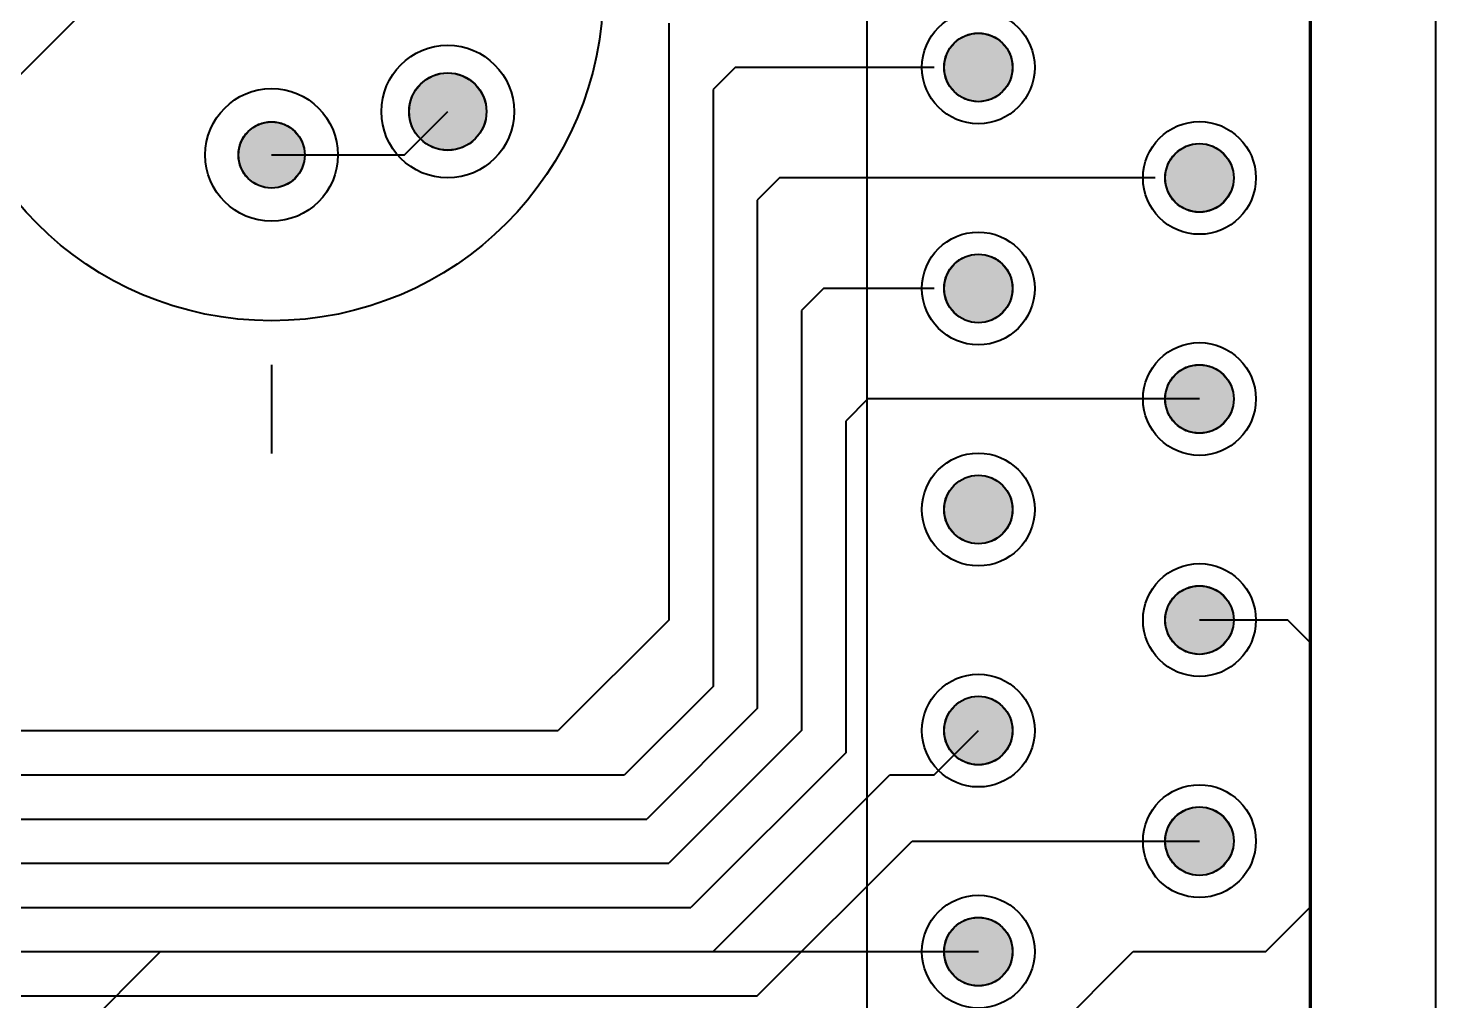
# Model space of a CAD drawing. Header units: millimetres. Extents: x 2.5 to 94, y 2.7 to 61.7.
# Drawn here: x 77.79 to 93.96, y 11.93 to 23.1 of the extents above; entities that cross this region are included whole.
import ezdxf

# ---------------------------------------------------------------- set-up
doc = ezdxf.new("R2010")
doc.units = ezdxf.units.MM
for name, color, linetype in [('bottom_copper', 7, 'Continuous'), ('bottom_silk', 7, 'Continuous'), ('drill_plated', 7, 'Continuous'), ('outline', 7, 'Continuous'), ('top_copper', 7, 'Continuous'), ('top_silk', 7, 'Continuous')]:
    doc.layers.add(name, color=color, linetype=linetype)

msp = doc.modelspace()

# ---------------------------------------------------------------- hatches: boundary and pattern name
at = {"layer": 'bottom_copper', "lineweight": 40}
for points in [[(89.088, 22.575), (89.066, 22.501), (89.029, 22.433), (88.98, 22.374), (88.921, 22.325), (88.853, 22.288), (88.779, 22.266), (88.702, 22.258), (88.625, 22.266), (88.551, 22.288), (88.483, 22.325), (88.424, 22.374), (88.375, 22.433), (88.338, 22.501), (88.316, 22.575), (88.308, 22.652), (88.316, 22.729), (88.338, 22.803), (88.375, 22.871), (88.424, 22.93), (88.483, 22.979), (88.551, 23.016), (88.625, 23.038), (88.702, 23.046), (88.779, 23.038), (88.853, 23.016), (88.921, 22.979), (88.98, 22.93), (89.029, 22.871), (89.066, 22.803), (89.088, 22.729), (89.096, 22.652), (89.088, 22.575)], [(83.042, 22.057), (83.017, 21.974), (82.976, 21.897), (82.92, 21.83), (82.853, 21.774), (82.776, 21.733), (82.693, 21.708), (82.606, 21.7), (82.519, 21.708), (82.436, 21.733), (82.359, 21.774), (82.292, 21.83), (82.236, 21.897), (82.195, 21.974), (82.17, 22.057), (82.161, 22.144), (82.17, 22.231), (82.195, 22.314), (82.236, 22.391), (82.292, 22.458), (82.359, 22.514), (82.436, 22.555), (82.519, 22.58), (82.606, 22.588), (82.693, 22.58), (82.776, 22.555), (82.853, 22.514), (82.92, 22.458), (82.976, 22.391), (83.017, 22.314), (83.042, 22.231), (83.05, 22.144), (83.042, 22.057)], [(80.956, 21.572), (80.934, 21.5), (80.899, 21.434), (80.851, 21.377), (80.794, 21.329), (80.728, 21.294), (80.656, 21.272), (80.582, 21.265), (80.508, 21.272), (80.436, 21.294), (80.37, 21.329), (80.312, 21.377), (80.265, 21.434), (80.23, 21.5), (80.208, 21.572), (80.201, 21.646), (80.208, 21.72), (80.23, 21.792), (80.265, 21.858), (80.312, 21.915), (80.37, 21.963), (80.436, 21.998), (80.508, 22.02), (80.582, 22.027), (80.656, 22.02), (80.728, 21.998), (80.794, 21.963), (80.851, 21.915), (80.899, 21.858), (80.934, 21.792), (80.956, 21.72), (80.963, 21.646), (80.956, 21.572)], [(91.628, 21.305), (91.606, 21.231), (91.569, 21.163), (91.52, 21.104), (91.461, 21.055), (91.393, 21.018), (91.319, 20.996), (91.242, 20.988), (91.165, 20.996), (91.091, 21.018), (91.023, 21.055), (90.964, 21.104), (90.915, 21.163), (90.878, 21.231), (90.856, 21.305), (90.848, 21.382), (90.856, 21.459), (90.878, 21.533), (90.915, 21.601), (90.964, 21.66), (91.023, 21.709), (91.091, 21.746), (91.165, 21.768), (91.242, 21.776), (91.319, 21.768), (91.393, 21.746), (91.461, 21.709), (91.52, 21.66), (91.569, 21.601), (91.606, 21.533), (91.628, 21.459), (91.636, 21.382), (91.628, 21.305)], [(89.088, 20.035), (89.066, 19.961), (89.029, 19.893), (88.98, 19.834), (88.921, 19.785), (88.853, 19.748), (88.779, 19.726), (88.702, 19.718), (88.625, 19.726), (88.551, 19.748), (88.483, 19.785), (88.424, 19.834), (88.375, 19.893), (88.338, 19.961), (88.316, 20.035), (88.308, 20.112), (88.316, 20.189), (88.338, 20.263), (88.375, 20.331), (88.424, 20.39), (88.483, 20.439), (88.551, 20.476), (88.625, 20.498), (88.702, 20.506), (88.779, 20.498), (88.853, 20.476), (88.921, 20.439), (88.98, 20.39), (89.029, 20.331), (89.066, 20.263), (89.088, 20.189), (89.096, 20.112), (89.088, 20.035)], [(91.628, 18.765), (91.606, 18.691), (91.569, 18.623), (91.52, 18.564), (91.461, 18.515), (91.393, 18.478), (91.319, 18.456), (91.242, 18.448), (91.165, 18.456), (91.091, 18.478), (91.023, 18.515), (90.964, 18.564), (90.915, 18.623), (90.878, 18.691), (90.856, 18.765), (90.848, 18.842), (90.856, 18.919), (90.878, 18.993), (90.915, 19.061), (90.964, 19.12), (91.023, 19.169), (91.091, 19.206), (91.165, 19.228), (91.242, 19.236), (91.319, 19.228), (91.393, 19.206), (91.461, 19.169), (91.52, 19.12), (91.569, 19.061), (91.606, 18.993), (91.628, 18.919), (91.636, 18.842), (91.628, 18.765)], [(89.088, 17.495), (89.066, 17.421), (89.029, 17.353), (88.98, 17.294), (88.921, 17.245), (88.853, 17.208), (88.779, 17.186), (88.702, 17.178), (88.625, 17.186), (88.551, 17.208), (88.483, 17.245), (88.424, 17.294), (88.375, 17.353), (88.338, 17.421), (88.316, 17.495), (88.308, 17.572), (88.316, 17.649), (88.338, 17.723), (88.375, 17.791), (88.424, 17.85), (88.483, 17.899), (88.551, 17.936), (88.625, 17.958), (88.702, 17.966), (88.779, 17.958), (88.853, 17.936), (88.921, 17.899), (88.98, 17.85), (89.029, 17.791), (89.066, 17.723), (89.088, 17.649), (89.096, 17.572), (89.088, 17.495)], [(91.628, 16.225), (91.606, 16.151), (91.569, 16.083), (91.52, 16.024), (91.461, 15.975), (91.393, 15.938), (91.319, 15.916), (91.242, 15.908), (91.165, 15.916), (91.091, 15.938), (91.023, 15.975), (90.964, 16.024), (90.915, 16.083), (90.878, 16.151), (90.856, 16.225), (90.848, 16.302), (90.856, 16.379), (90.878, 16.453), (90.915, 16.521), (90.964, 16.58), (91.023, 16.629), (91.091, 16.666), (91.165, 16.688), (91.242, 16.696), (91.319, 16.688), (91.393, 16.666), (91.461, 16.629), (91.52, 16.58), (91.569, 16.521), (91.606, 16.453), (91.628, 16.379), (91.636, 16.302), (91.628, 16.225)], [(89.088, 14.955), (89.066, 14.881), (89.029, 14.813), (88.98, 14.754), (88.921, 14.705), (88.853, 14.668), (88.779, 14.646), (88.702, 14.638), (88.625, 14.646), (88.551, 14.668), (88.483, 14.705), (88.424, 14.754), (88.375, 14.813), (88.338, 14.881), (88.316, 14.955), (88.308, 15.032), (88.316, 15.109), (88.338, 15.183), (88.375, 15.251), (88.424, 15.31), (88.483, 15.359), (88.551, 15.396), (88.625, 15.418), (88.702, 15.426), (88.779, 15.418), (88.853, 15.396), (88.921, 15.359), (88.98, 15.31), (89.029, 15.251), (89.066, 15.183), (89.088, 15.109), (89.096, 15.032), (89.088, 14.955)], [(91.628, 13.685), (91.606, 13.611), (91.569, 13.543), (91.52, 13.484), (91.461, 13.435), (91.393, 13.398), (91.319, 13.376), (91.242, 13.368), (91.165, 13.376), (91.091, 13.398), (91.023, 13.435), (90.964, 13.484), (90.915, 13.543), (90.878, 13.611), (90.856, 13.685), (90.848, 13.762), (90.856, 13.839), (90.878, 13.913), (90.915, 13.981), (90.964, 14.04), (91.023, 14.089), (91.091, 14.126), (91.165, 14.148), (91.242, 14.156), (91.319, 14.148), (91.393, 14.126), (91.461, 14.089), (91.52, 14.04), (91.569, 13.981), (91.606, 13.913), (91.628, 13.839), (91.636, 13.762), (91.628, 13.685)], [(89.088, 12.415), (89.066, 12.341), (89.029, 12.273), (88.98, 12.214), (88.921, 12.165), (88.853, 12.128), (88.779, 12.106), (88.702, 12.098), (88.625, 12.106), (88.551, 12.128), (88.483, 12.165), (88.424, 12.214), (88.375, 12.273), (88.338, 12.341), (88.316, 12.415), (88.308, 12.492), (88.316, 12.569), (88.338, 12.643), (88.375, 12.711), (88.424, 12.77), (88.483, 12.819), (88.551, 12.856), (88.625, 12.878), (88.702, 12.886), (88.779, 12.878), (88.853, 12.856), (88.921, 12.819), (88.98, 12.77), (89.029, 12.711), (89.066, 12.643), (89.088, 12.569), (89.096, 12.492), (89.088, 12.415)]]:
    msp.add_hatch(color=7, dxfattribs=at).paths.add_polyline_path(points, flags=0)
at = {"layer": 'drill_plated', "lineweight": 40}
for points in [[(89.088, 22.575), (89.066, 22.501), (89.029, 22.433), (88.98, 22.374), (88.921, 22.325), (88.853, 22.288), (88.779, 22.266), (88.702, 22.258), (88.625, 22.266), (88.551, 22.288), (88.483, 22.325), (88.424, 22.374), (88.375, 22.433), (88.338, 22.501), (88.316, 22.575), (88.308, 22.652), (88.316, 22.729), (88.338, 22.803), (88.375, 22.871), (88.424, 22.93), (88.483, 22.979), (88.551, 23.016), (88.625, 23.038), (88.702, 23.046), (88.779, 23.038), (88.853, 23.016), (88.921, 22.979), (88.98, 22.93), (89.029, 22.871), (89.066, 22.803), (89.088, 22.729), (89.096, 22.652), (89.088, 22.575)], [(83.042, 22.057), (83.017, 21.974), (82.976, 21.897), (82.92, 21.83), (82.853, 21.774), (82.776, 21.733), (82.693, 21.708), (82.606, 21.7), (82.519, 21.708), (82.436, 21.733), (82.359, 21.774), (82.292, 21.83), (82.236, 21.897), (82.195, 21.974), (82.17, 22.057), (82.161, 22.144), (82.17, 22.231), (82.195, 22.314), (82.236, 22.391), (82.292, 22.458), (82.359, 22.514), (82.436, 22.555), (82.519, 22.58), (82.606, 22.588), (82.693, 22.58), (82.776, 22.555), (82.853, 22.514), (82.92, 22.458), (82.976, 22.391), (83.017, 22.314), (83.042, 22.231), (83.05, 22.144), (83.042, 22.057)], [(80.956, 21.572), (80.934, 21.5), (80.899, 21.434), (80.851, 21.377), (80.794, 21.329), (80.728, 21.294), (80.656, 21.272), (80.582, 21.265), (80.508, 21.272), (80.436, 21.294), (80.37, 21.329), (80.312, 21.377), (80.265, 21.434), (80.23, 21.5), (80.208, 21.572), (80.201, 21.646), (80.208, 21.72), (80.23, 21.792), (80.265, 21.858), (80.312, 21.915), (80.37, 21.963), (80.436, 21.998), (80.508, 22.02), (80.582, 22.027), (80.656, 22.02), (80.728, 21.998), (80.794, 21.963), (80.851, 21.915), (80.899, 21.858), (80.934, 21.792), (80.956, 21.72), (80.963, 21.646), (80.956, 21.572)], [(91.628, 21.305), (91.606, 21.231), (91.569, 21.163), (91.52, 21.104), (91.461, 21.055), (91.393, 21.018), (91.319, 20.996), (91.242, 20.988), (91.165, 20.996), (91.091, 21.018), (91.023, 21.055), (90.964, 21.104), (90.915, 21.163), (90.878, 21.231), (90.856, 21.305), (90.848, 21.382), (90.856, 21.459), (90.878, 21.533), (90.915, 21.601), (90.964, 21.66), (91.023, 21.709), (91.091, 21.746), (91.165, 21.768), (91.242, 21.776), (91.319, 21.768), (91.393, 21.746), (91.461, 21.709), (91.52, 21.66), (91.569, 21.601), (91.606, 21.533), (91.628, 21.459), (91.636, 21.382), (91.628, 21.305)], [(89.088, 20.035), (89.066, 19.961), (89.029, 19.893), (88.98, 19.834), (88.921, 19.785), (88.853, 19.748), (88.779, 19.726), (88.702, 19.718), (88.625, 19.726), (88.551, 19.748), (88.483, 19.785), (88.424, 19.834), (88.375, 19.893), (88.338, 19.961), (88.316, 20.035), (88.308, 20.112), (88.316, 20.189), (88.338, 20.263), (88.375, 20.331), (88.424, 20.39), (88.483, 20.439), (88.551, 20.476), (88.625, 20.498), (88.702, 20.506), (88.779, 20.498), (88.853, 20.476), (88.921, 20.439), (88.98, 20.39), (89.029, 20.331), (89.066, 20.263), (89.088, 20.189), (89.096, 20.112), (89.088, 20.035)], [(91.628, 18.765), (91.606, 18.691), (91.569, 18.623), (91.52, 18.564), (91.461, 18.515), (91.393, 18.478), (91.319, 18.456), (91.242, 18.448), (91.165, 18.456), (91.091, 18.478), (91.023, 18.515), (90.964, 18.564), (90.915, 18.623), (90.878, 18.691), (90.856, 18.765), (90.848, 18.842), (90.856, 18.919), (90.878, 18.993), (90.915, 19.061), (90.964, 19.12), (91.023, 19.169), (91.091, 19.206), (91.165, 19.228), (91.242, 19.236), (91.319, 19.228), (91.393, 19.206), (91.461, 19.169), (91.52, 19.12), (91.569, 19.061), (91.606, 18.993), (91.628, 18.919), (91.636, 18.842), (91.628, 18.765)], [(89.088, 17.495), (89.066, 17.421), (89.029, 17.353), (88.98, 17.294), (88.921, 17.245), (88.853, 17.208), (88.779, 17.186), (88.702, 17.178), (88.625, 17.186), (88.551, 17.208), (88.483, 17.245), (88.424, 17.294), (88.375, 17.353), (88.338, 17.421), (88.316, 17.495), (88.308, 17.572), (88.316, 17.649), (88.338, 17.723), (88.375, 17.791), (88.424, 17.85), (88.483, 17.899), (88.551, 17.936), (88.625, 17.958), (88.702, 17.966), (88.779, 17.958), (88.853, 17.936), (88.921, 17.899), (88.98, 17.85), (89.029, 17.791), (89.066, 17.723), (89.088, 17.649), (89.096, 17.572), (89.088, 17.495)], [(91.628, 16.225), (91.606, 16.151), (91.569, 16.083), (91.52, 16.024), (91.461, 15.975), (91.393, 15.938), (91.319, 15.916), (91.242, 15.908), (91.165, 15.916), (91.091, 15.938), (91.023, 15.975), (90.964, 16.024), (90.915, 16.083), (90.878, 16.151), (90.856, 16.225), (90.848, 16.302), (90.856, 16.379), (90.878, 16.453), (90.915, 16.521), (90.964, 16.58), (91.023, 16.629), (91.091, 16.666), (91.165, 16.688), (91.242, 16.696), (91.319, 16.688), (91.393, 16.666), (91.461, 16.629), (91.52, 16.58), (91.569, 16.521), (91.606, 16.453), (91.628, 16.379), (91.636, 16.302), (91.628, 16.225)], [(89.088, 14.955), (89.066, 14.881), (89.029, 14.813), (88.98, 14.754), (88.921, 14.705), (88.853, 14.668), (88.779, 14.646), (88.702, 14.638), (88.625, 14.646), (88.551, 14.668), (88.483, 14.705), (88.424, 14.754), (88.375, 14.813), (88.338, 14.881), (88.316, 14.955), (88.308, 15.032), (88.316, 15.109), (88.338, 15.183), (88.375, 15.251), (88.424, 15.31), (88.483, 15.359), (88.551, 15.396), (88.625, 15.418), (88.702, 15.426), (88.779, 15.418), (88.853, 15.396), (88.921, 15.359), (88.98, 15.31), (89.029, 15.251), (89.066, 15.183), (89.088, 15.109), (89.096, 15.032), (89.088, 14.955)], [(91.628, 13.685), (91.606, 13.611), (91.569, 13.543), (91.52, 13.484), (91.461, 13.435), (91.393, 13.398), (91.319, 13.376), (91.242, 13.368), (91.165, 13.376), (91.091, 13.398), (91.023, 13.435), (90.964, 13.484), (90.915, 13.543), (90.878, 13.611), (90.856, 13.685), (90.848, 13.762), (90.856, 13.839), (90.878, 13.913), (90.915, 13.981), (90.964, 14.04), (91.023, 14.089), (91.091, 14.126), (91.165, 14.148), (91.242, 14.156), (91.319, 14.148), (91.393, 14.126), (91.461, 14.089), (91.52, 14.04), (91.569, 13.981), (91.606, 13.913), (91.628, 13.839), (91.636, 13.762), (91.628, 13.685)], [(89.088, 12.415), (89.066, 12.341), (89.029, 12.273), (88.98, 12.214), (88.921, 12.165), (88.853, 12.128), (88.779, 12.106), (88.702, 12.098), (88.625, 12.106), (88.551, 12.128), (88.483, 12.165), (88.424, 12.214), (88.375, 12.273), (88.338, 12.341), (88.316, 12.415), (88.308, 12.492), (88.316, 12.569), (88.338, 12.643), (88.375, 12.711), (88.424, 12.77), (88.483, 12.819), (88.551, 12.856), (88.625, 12.878), (88.702, 12.886), (88.779, 12.878), (88.853, 12.856), (88.921, 12.819), (88.98, 12.77), (89.029, 12.711), (89.066, 12.643), (89.088, 12.569), (89.096, 12.492), (89.088, 12.415)]]:
    msp.add_hatch(color=7, dxfattribs=at).paths.add_polyline_path(points, flags=0)
at = {"layer": 'top_copper', "lineweight": 40}
for points in [[(89.088, 22.575), (89.066, 22.501), (89.029, 22.433), (88.98, 22.374), (88.921, 22.325), (88.853, 22.288), (88.779, 22.266), (88.702, 22.258), (88.625, 22.266), (88.551, 22.288), (88.483, 22.325), (88.424, 22.374), (88.375, 22.433), (88.338, 22.501), (88.316, 22.575), (88.308, 22.652), (88.316, 22.729), (88.338, 22.803), (88.375, 22.871), (88.424, 22.93), (88.483, 22.979), (88.551, 23.016), (88.625, 23.038), (88.702, 23.046), (88.779, 23.038), (88.853, 23.016), (88.921, 22.979), (88.98, 22.93), (89.029, 22.871), (89.066, 22.803), (89.088, 22.729), (89.096, 22.652), (89.088, 22.575)], [(83.042, 22.057), (83.017, 21.974), (82.976, 21.897), (82.92, 21.83), (82.853, 21.774), (82.776, 21.733), (82.693, 21.708), (82.606, 21.7), (82.519, 21.708), (82.436, 21.733), (82.359, 21.774), (82.292, 21.83), (82.236, 21.897), (82.195, 21.974), (82.17, 22.057), (82.161, 22.144), (82.17, 22.231), (82.195, 22.314), (82.236, 22.391), (82.292, 22.458), (82.359, 22.514), (82.436, 22.555), (82.519, 22.58), (82.606, 22.588), (82.693, 22.58), (82.776, 22.555), (82.853, 22.514), (82.92, 22.458), (82.976, 22.391), (83.017, 22.314), (83.042, 22.231), (83.05, 22.144), (83.042, 22.057)], [(80.956, 21.572), (80.934, 21.5), (80.899, 21.434), (80.851, 21.377), (80.794, 21.329), (80.728, 21.294), (80.656, 21.272), (80.582, 21.265), (80.508, 21.272), (80.436, 21.294), (80.37, 21.329), (80.312, 21.377), (80.265, 21.434), (80.23, 21.5), (80.208, 21.572), (80.201, 21.646), (80.208, 21.72), (80.23, 21.792), (80.265, 21.858), (80.312, 21.915), (80.37, 21.963), (80.436, 21.998), (80.508, 22.02), (80.582, 22.027), (80.656, 22.02), (80.728, 21.998), (80.794, 21.963), (80.851, 21.915), (80.899, 21.858), (80.934, 21.792), (80.956, 21.72), (80.963, 21.646), (80.956, 21.572)], [(91.628, 21.305), (91.606, 21.231), (91.569, 21.163), (91.52, 21.104), (91.461, 21.055), (91.393, 21.018), (91.319, 20.996), (91.242, 20.988), (91.165, 20.996), (91.091, 21.018), (91.023, 21.055), (90.964, 21.104), (90.915, 21.163), (90.878, 21.231), (90.856, 21.305), (90.848, 21.382), (90.856, 21.459), (90.878, 21.533), (90.915, 21.601), (90.964, 21.66), (91.023, 21.709), (91.091, 21.746), (91.165, 21.768), (91.242, 21.776), (91.319, 21.768), (91.393, 21.746), (91.461, 21.709), (91.52, 21.66), (91.569, 21.601), (91.606, 21.533), (91.628, 21.459), (91.636, 21.382), (91.628, 21.305)], [(89.088, 20.035), (89.066, 19.961), (89.029, 19.893), (88.98, 19.834), (88.921, 19.785), (88.853, 19.748), (88.779, 19.726), (88.702, 19.718), (88.625, 19.726), (88.551, 19.748), (88.483, 19.785), (88.424, 19.834), (88.375, 19.893), (88.338, 19.961), (88.316, 20.035), (88.308, 20.112), (88.316, 20.189), (88.338, 20.263), (88.375, 20.331), (88.424, 20.39), (88.483, 20.439), (88.551, 20.476), (88.625, 20.498), (88.702, 20.506), (88.779, 20.498), (88.853, 20.476), (88.921, 20.439), (88.98, 20.39), (89.029, 20.331), (89.066, 20.263), (89.088, 20.189), (89.096, 20.112), (89.088, 20.035)], [(91.628, 18.765), (91.606, 18.691), (91.569, 18.623), (91.52, 18.564), (91.461, 18.515), (91.393, 18.478), (91.319, 18.456), (91.242, 18.448), (91.165, 18.456), (91.091, 18.478), (91.023, 18.515), (90.964, 18.564), (90.915, 18.623), (90.878, 18.691), (90.856, 18.765), (90.848, 18.842), (90.856, 18.919), (90.878, 18.993), (90.915, 19.061), (90.964, 19.12), (91.023, 19.169), (91.091, 19.206), (91.165, 19.228), (91.242, 19.236), (91.319, 19.228), (91.393, 19.206), (91.461, 19.169), (91.52, 19.12), (91.569, 19.061), (91.606, 18.993), (91.628, 18.919), (91.636, 18.842), (91.628, 18.765)], [(89.088, 17.495), (89.066, 17.421), (89.029, 17.353), (88.98, 17.294), (88.921, 17.245), (88.853, 17.208), (88.779, 17.186), (88.702, 17.178), (88.625, 17.186), (88.551, 17.208), (88.483, 17.245), (88.424, 17.294), (88.375, 17.353), (88.338, 17.421), (88.316, 17.495), (88.308, 17.572), (88.316, 17.649), (88.338, 17.723), (88.375, 17.791), (88.424, 17.85), (88.483, 17.899), (88.551, 17.936), (88.625, 17.958), (88.702, 17.966), (88.779, 17.958), (88.853, 17.936), (88.921, 17.899), (88.98, 17.85), (89.029, 17.791), (89.066, 17.723), (89.088, 17.649), (89.096, 17.572), (89.088, 17.495)], [(91.628, 16.225), (91.606, 16.151), (91.569, 16.083), (91.52, 16.024), (91.461, 15.975), (91.393, 15.938), (91.319, 15.916), (91.242, 15.908), (91.165, 15.916), (91.091, 15.938), (91.023, 15.975), (90.964, 16.024), (90.915, 16.083), (90.878, 16.151), (90.856, 16.225), (90.848, 16.302), (90.856, 16.379), (90.878, 16.453), (90.915, 16.521), (90.964, 16.58), (91.023, 16.629), (91.091, 16.666), (91.165, 16.688), (91.242, 16.696), (91.319, 16.688), (91.393, 16.666), (91.461, 16.629), (91.52, 16.58), (91.569, 16.521), (91.606, 16.453), (91.628, 16.379), (91.636, 16.302), (91.628, 16.225)], [(89.088, 14.955), (89.066, 14.881), (89.029, 14.813), (88.98, 14.754), (88.921, 14.705), (88.853, 14.668), (88.779, 14.646), (88.702, 14.638), (88.625, 14.646), (88.551, 14.668), (88.483, 14.705), (88.424, 14.754), (88.375, 14.813), (88.338, 14.881), (88.316, 14.955), (88.308, 15.032), (88.316, 15.109), (88.338, 15.183), (88.375, 15.251), (88.424, 15.31), (88.483, 15.359), (88.551, 15.396), (88.625, 15.418), (88.702, 15.426), (88.779, 15.418), (88.853, 15.396), (88.921, 15.359), (88.98, 15.31), (89.029, 15.251), (89.066, 15.183), (89.088, 15.109), (89.096, 15.032), (89.088, 14.955)], [(91.628, 13.685), (91.606, 13.611), (91.569, 13.543), (91.52, 13.484), (91.461, 13.435), (91.393, 13.398), (91.319, 13.376), (91.242, 13.368), (91.165, 13.376), (91.091, 13.398), (91.023, 13.435), (90.964, 13.484), (90.915, 13.543), (90.878, 13.611), (90.856, 13.685), (90.848, 13.762), (90.856, 13.839), (90.878, 13.913), (90.915, 13.981), (90.964, 14.04), (91.023, 14.089), (91.091, 14.126), (91.165, 14.148), (91.242, 14.156), (91.319, 14.148), (91.393, 14.126), (91.461, 14.089), (91.52, 14.04), (91.569, 13.981), (91.606, 13.913), (91.628, 13.839), (91.636, 13.762), (91.628, 13.685)], [(89.088, 12.415), (89.066, 12.341), (89.029, 12.273), (88.98, 12.214), (88.921, 12.165), (88.853, 12.128), (88.779, 12.106), (88.702, 12.098), (88.625, 12.106), (88.551, 12.128), (88.483, 12.165), (88.424, 12.214), (88.375, 12.273), (88.338, 12.341), (88.316, 12.415), (88.308, 12.492), (88.316, 12.569), (88.338, 12.643), (88.375, 12.711), (88.424, 12.77), (88.483, 12.819), (88.551, 12.856), (88.625, 12.878), (88.702, 12.886), (88.779, 12.878), (88.853, 12.856), (88.921, 12.819), (88.98, 12.77), (89.029, 12.711), (89.066, 12.643), (89.088, 12.569), (89.096, 12.492), (89.088, 12.415)]]:
    msp.add_hatch(color=7, dxfattribs=at).paths.add_polyline_path(points, flags=0)

# ---------------------------------------------------------------- linework, layer by layer
at = {"layer": 'bottom_copper', "color": 7, "lineweight": 40}
for p, q in [((85.146, 23.16), (85.146, 16.302)), ((85.908, 22.652), (85.654, 22.398)), ((88.194, 22.652), (85.908, 22.652)), ((85.654, 22.398), (85.654, 15.54)), ((86.416, 21.382), (86.162, 21.128)), ((90.734, 21.382), (86.416, 21.382)), ((86.162, 21.128), (86.162, 15.286)), ((86.924, 20.112), (86.67, 19.858)), ((88.194, 20.112), (86.924, 20.112)), ((86.67, 19.858), (86.67, 15.032)), ((87.432, 18.842), (87.178, 18.588)), ((91.242, 18.842), (87.432, 18.842)), ((87.178, 18.588), (87.178, 14.778)), ((85.146, 16.302), (83.876, 15.032)), ((92.258, 16.302), (91.242, 16.302)), ((92.512, 16.048), (92.258, 16.302)), ((92.512, 13), (92.512, 16.048)), ((85.654, 15.54), (84.638, 14.524)), ((86.162, 15.286), (84.892, 14.016)), ((60.508, 15.032), (83.876, 15.032)), ((86.67, 15.032), (85.146, 13.508)), ((88.194, 14.524), (88.702, 15.032)), ((87.178, 14.778), (85.4, 13)), ((60.254, 14.524), (84.638, 14.524)), ((85.654, 12.492), (87.686, 14.524)), ((87.686, 14.524), (88.194, 14.524)), ((60, 14.016), (84.892, 14.016)), ((86.162, 11.984), (87.94, 13.762)), ((87.94, 13.762), (91.242, 13.762)), ((59.746, 13.508), (85.146, 13.508)), ((55.936, 13), (85.4, 13)), ((92.004, 12.492), (92.512, 13)), ((53.904, 12.492), (85.654, 12.492)), ((89.21, 11.222), (90.48, 12.492)), ((90.48, 12.492), (92.004, 12.492)), ((41.712, 11.984), (86.162, 11.984))]:
    msp.add_line(p, q, dxfattribs=at)
for points in [[(89.088, 22.575), (89.066, 22.501), (89.029, 22.433), (88.98, 22.374), (88.921, 22.325), (88.853, 22.288), (88.779, 22.266), (88.702, 22.258), (88.625, 22.266), (88.551, 22.288), (88.483, 22.325), (88.424, 22.374), (88.375, 22.433), (88.338, 22.501), (88.316, 22.575), (88.308, 22.652), (88.316, 22.729), (88.338, 22.803), (88.375, 22.871), (88.424, 22.93), (88.483, 22.979), (88.551, 23.016), (88.625, 23.038), (88.702, 23.046), (88.779, 23.038), (88.853, 23.016), (88.921, 22.979), (88.98, 22.93), (89.029, 22.871), (89.066, 22.803), (89.088, 22.729), (89.096, 22.652), (89.088, 22.575)], [(83.042, 22.057), (83.017, 21.974), (82.976, 21.897), (82.92, 21.83), (82.853, 21.774), (82.776, 21.733), (82.693, 21.708), (82.606, 21.7), (82.519, 21.708), (82.436, 21.733), (82.359, 21.774), (82.292, 21.83), (82.236, 21.897), (82.195, 21.974), (82.17, 22.057), (82.161, 22.144), (82.17, 22.231), (82.195, 22.314), (82.236, 22.391), (82.292, 22.458), (82.359, 22.514), (82.436, 22.555), (82.519, 22.58), (82.606, 22.588), (82.693, 22.58), (82.776, 22.555), (82.853, 22.514), (82.92, 22.458), (82.976, 22.391), (83.017, 22.314), (83.042, 22.231), (83.05, 22.144), (83.042, 22.057)], [(80.956, 21.572), (80.934, 21.5), (80.899, 21.434), (80.851, 21.377), (80.794, 21.329), (80.728, 21.294), (80.656, 21.272), (80.582, 21.265), (80.508, 21.272), (80.436, 21.294), (80.37, 21.329), (80.312, 21.377), (80.265, 21.434), (80.23, 21.5), (80.208, 21.572), (80.201, 21.646), (80.208, 21.72), (80.23, 21.792), (80.265, 21.858), (80.312, 21.915), (80.37, 21.963), (80.436, 21.998), (80.508, 22.02), (80.582, 22.027), (80.656, 22.02), (80.728, 21.998), (80.794, 21.963), (80.851, 21.915), (80.899, 21.858), (80.934, 21.792), (80.956, 21.72), (80.963, 21.646), (80.956, 21.572)], [(91.628, 21.305), (91.606, 21.231), (91.569, 21.163), (91.52, 21.104), (91.461, 21.055), (91.393, 21.018), (91.319, 20.996), (91.242, 20.988), (91.165, 20.996), (91.091, 21.018), (91.023, 21.055), (90.964, 21.104), (90.915, 21.163), (90.878, 21.231), (90.856, 21.305), (90.848, 21.382), (90.856, 21.459), (90.878, 21.533), (90.915, 21.601), (90.964, 21.66), (91.023, 21.709), (91.091, 21.746), (91.165, 21.768), (91.242, 21.776), (91.319, 21.768), (91.393, 21.746), (91.461, 21.709), (91.52, 21.66), (91.569, 21.601), (91.606, 21.533), (91.628, 21.459), (91.636, 21.382), (91.628, 21.305)], [(89.088, 20.035), (89.066, 19.961), (89.029, 19.893), (88.98, 19.834), (88.921, 19.785), (88.853, 19.748), (88.779, 19.726), (88.702, 19.718), (88.625, 19.726), (88.551, 19.748), (88.483, 19.785), (88.424, 19.834), (88.375, 19.893), (88.338, 19.961), (88.316, 20.035), (88.308, 20.112), (88.316, 20.189), (88.338, 20.263), (88.375, 20.331), (88.424, 20.39), (88.483, 20.439), (88.551, 20.476), (88.625, 20.498), (88.702, 20.506), (88.779, 20.498), (88.853, 20.476), (88.921, 20.439), (88.98, 20.39), (89.029, 20.331), (89.066, 20.263), (89.088, 20.189), (89.096, 20.112), (89.088, 20.035)], [(91.628, 18.765), (91.606, 18.691), (91.569, 18.623), (91.52, 18.564), (91.461, 18.515), (91.393, 18.478), (91.319, 18.456), (91.242, 18.448), (91.165, 18.456), (91.091, 18.478), (91.023, 18.515), (90.964, 18.564), (90.915, 18.623), (90.878, 18.691), (90.856, 18.765), (90.848, 18.842), (90.856, 18.919), (90.878, 18.993), (90.915, 19.061), (90.964, 19.12), (91.023, 19.169), (91.091, 19.206), (91.165, 19.228), (91.242, 19.236), (91.319, 19.228), (91.393, 19.206), (91.461, 19.169), (91.52, 19.12), (91.569, 19.061), (91.606, 18.993), (91.628, 18.919), (91.636, 18.842), (91.628, 18.765)], [(89.088, 17.495), (89.066, 17.421), (89.029, 17.353), (88.98, 17.294), (88.921, 17.245), (88.853, 17.208), (88.779, 17.186), (88.702, 17.178), (88.625, 17.186), (88.551, 17.208), (88.483, 17.245), (88.424, 17.294), (88.375, 17.353), (88.338, 17.421), (88.316, 17.495), (88.308, 17.572), (88.316, 17.649), (88.338, 17.723), (88.375, 17.791), (88.424, 17.85), (88.483, 17.899), (88.551, 17.936), (88.625, 17.958), (88.702, 17.966), (88.779, 17.958), (88.853, 17.936), (88.921, 17.899), (88.98, 17.85), (89.029, 17.791), (89.066, 17.723), (89.088, 17.649), (89.096, 17.572), (89.088, 17.495)], [(91.628, 16.225), (91.606, 16.151), (91.569, 16.083), (91.52, 16.024), (91.461, 15.975), (91.393, 15.938), (91.319, 15.916), (91.242, 15.908), (91.165, 15.916), (91.091, 15.938), (91.023, 15.975), (90.964, 16.024), (90.915, 16.083), (90.878, 16.151), (90.856, 16.225), (90.848, 16.302), (90.856, 16.379), (90.878, 16.453), (90.915, 16.521), (90.964, 16.58), (91.023, 16.629), (91.091, 16.666), (91.165, 16.688), (91.242, 16.696), (91.319, 16.688), (91.393, 16.666), (91.461, 16.629), (91.52, 16.58), (91.569, 16.521), (91.606, 16.453), (91.628, 16.379), (91.636, 16.302), (91.628, 16.225)], [(89.088, 14.955), (89.066, 14.881), (89.029, 14.813), (88.98, 14.754), (88.921, 14.705), (88.853, 14.668), (88.779, 14.646), (88.702, 14.638), (88.625, 14.646), (88.551, 14.668), (88.483, 14.705), (88.424, 14.754), (88.375, 14.813), (88.338, 14.881), (88.316, 14.955), (88.308, 15.032), (88.316, 15.109), (88.338, 15.183), (88.375, 15.251), (88.424, 15.31), (88.483, 15.359), (88.551, 15.396), (88.625, 15.418), (88.702, 15.426), (88.779, 15.418), (88.853, 15.396), (88.921, 15.359), (88.98, 15.31), (89.029, 15.251), (89.066, 15.183), (89.088, 15.109), (89.096, 15.032), (89.088, 14.955)], [(91.628, 13.685), (91.606, 13.611), (91.569, 13.543), (91.52, 13.484), (91.461, 13.435), (91.393, 13.398), (91.319, 13.376), (91.242, 13.368), (91.165, 13.376), (91.091, 13.398), (91.023, 13.435), (90.964, 13.484), (90.915, 13.543), (90.878, 13.611), (90.856, 13.685), (90.848, 13.762), (90.856, 13.839), (90.878, 13.913), (90.915, 13.981), (90.964, 14.04), (91.023, 14.089), (91.091, 14.126), (91.165, 14.148), (91.242, 14.156), (91.319, 14.148), (91.393, 14.126), (91.461, 14.089), (91.52, 14.04), (91.569, 13.981), (91.606, 13.913), (91.628, 13.839), (91.636, 13.762), (91.628, 13.685)], [(89.088, 12.415), (89.066, 12.341), (89.029, 12.273), (88.98, 12.214), (88.921, 12.165), (88.853, 12.128), (88.779, 12.106), (88.702, 12.098), (88.625, 12.106), (88.551, 12.128), (88.483, 12.165), (88.424, 12.214), (88.375, 12.273), (88.338, 12.341), (88.316, 12.415), (88.308, 12.492), (88.316, 12.569), (88.338, 12.643), (88.375, 12.711), (88.424, 12.77), (88.483, 12.819), (88.551, 12.856), (88.625, 12.878), (88.702, 12.886), (88.779, 12.878), (88.853, 12.856), (88.921, 12.819), (88.98, 12.77), (89.029, 12.711), (89.066, 12.643), (89.088, 12.569), (89.096, 12.492), (89.088, 12.415)]]:
    msp.add_lwpolyline(points, close=True, dxfattribs=at)
for centre, major_axis in [((88.702, 22.652), (0.648, 0)), ((88.702, 22.652), (0.394, 0)), ((82.606, 22.144), (0.762, 0)), ((82.606, 22.144), (0.445, 0)), ((80.582, 21.646), (0.762, 0)), ((80.582, 21.646), (0.381, 0)), ((91.242, 21.382), (0.648, 0)), ((91.242, 21.382), (0.394, 0)), ((88.702, 20.112), (0.648, 0)), ((88.702, 20.112), (0.394, 0)), ((91.242, 18.842), (0.648, 0)), ((91.242, 18.842), (0.394, 0)), ((88.702, 17.572), (0.648, 0)), ((88.702, 17.572), (0.394, 0)), ((91.242, 16.302), (0.648, 0)), ((91.242, 16.302), (0.394, 0)), ((88.702, 15.032), (0.648, 0)), ((88.702, 15.032), (0.394, 0)), ((91.242, 13.762), (0.648, 0)), ((91.242, 13.762), (0.394, 0)), ((88.702, 12.492), (0.648, 0)), ((88.702, 12.492), (0.394, 0))]:
    msp.add_ellipse(centre, major_axis=major_axis, ratio=1, dxfattribs=at)
at = {"layer": 'bottom_silk', "color": 7, "lineweight": 40}
msp.add_line((93.958, 2.728), (93.958, 61.728), dxfattribs=at)
at = {"layer": 'drill_plated', "color": 7, "lineweight": 40}
for points in [[(89.088, 22.575), (89.066, 22.501), (89.029, 22.433), (88.98, 22.374), (88.921, 22.325), (88.853, 22.288), (88.779, 22.266), (88.702, 22.258), (88.625, 22.266), (88.551, 22.288), (88.483, 22.325), (88.424, 22.374), (88.375, 22.433), (88.338, 22.501), (88.316, 22.575), (88.308, 22.652), (88.316, 22.729), (88.338, 22.803), (88.375, 22.871), (88.424, 22.93), (88.483, 22.979), (88.551, 23.016), (88.625, 23.038), (88.702, 23.046), (88.779, 23.038), (88.853, 23.016), (88.921, 22.979), (88.98, 22.93), (89.029, 22.871), (89.066, 22.803), (89.088, 22.729), (89.096, 22.652), (89.088, 22.575)], [(83.042, 22.057), (83.017, 21.974), (82.976, 21.897), (82.92, 21.83), (82.853, 21.774), (82.776, 21.733), (82.693, 21.708), (82.606, 21.7), (82.519, 21.708), (82.436, 21.733), (82.359, 21.774), (82.292, 21.83), (82.236, 21.897), (82.195, 21.974), (82.17, 22.057), (82.161, 22.144), (82.17, 22.231), (82.195, 22.314), (82.236, 22.391), (82.292, 22.458), (82.359, 22.514), (82.436, 22.555), (82.519, 22.58), (82.606, 22.588), (82.693, 22.58), (82.776, 22.555), (82.853, 22.514), (82.92, 22.458), (82.976, 22.391), (83.017, 22.314), (83.042, 22.231), (83.05, 22.144), (83.042, 22.057)], [(80.956, 21.572), (80.934, 21.5), (80.899, 21.434), (80.851, 21.377), (80.794, 21.329), (80.728, 21.294), (80.656, 21.272), (80.582, 21.265), (80.508, 21.272), (80.436, 21.294), (80.37, 21.329), (80.312, 21.377), (80.265, 21.434), (80.23, 21.5), (80.208, 21.572), (80.201, 21.646), (80.208, 21.72), (80.23, 21.792), (80.265, 21.858), (80.312, 21.915), (80.37, 21.963), (80.436, 21.998), (80.508, 22.02), (80.582, 22.027), (80.656, 22.02), (80.728, 21.998), (80.794, 21.963), (80.851, 21.915), (80.899, 21.858), (80.934, 21.792), (80.956, 21.72), (80.963, 21.646), (80.956, 21.572)], [(91.628, 21.305), (91.606, 21.231), (91.569, 21.163), (91.52, 21.104), (91.461, 21.055), (91.393, 21.018), (91.319, 20.996), (91.242, 20.988), (91.165, 20.996), (91.091, 21.018), (91.023, 21.055), (90.964, 21.104), (90.915, 21.163), (90.878, 21.231), (90.856, 21.305), (90.848, 21.382), (90.856, 21.459), (90.878, 21.533), (90.915, 21.601), (90.964, 21.66), (91.023, 21.709), (91.091, 21.746), (91.165, 21.768), (91.242, 21.776), (91.319, 21.768), (91.393, 21.746), (91.461, 21.709), (91.52, 21.66), (91.569, 21.601), (91.606, 21.533), (91.628, 21.459), (91.636, 21.382), (91.628, 21.305)], [(89.088, 20.035), (89.066, 19.961), (89.029, 19.893), (88.98, 19.834), (88.921, 19.785), (88.853, 19.748), (88.779, 19.726), (88.702, 19.718), (88.625, 19.726), (88.551, 19.748), (88.483, 19.785), (88.424, 19.834), (88.375, 19.893), (88.338, 19.961), (88.316, 20.035), (88.308, 20.112), (88.316, 20.189), (88.338, 20.263), (88.375, 20.331), (88.424, 20.39), (88.483, 20.439), (88.551, 20.476), (88.625, 20.498), (88.702, 20.506), (88.779, 20.498), (88.853, 20.476), (88.921, 20.439), (88.98, 20.39), (89.029, 20.331), (89.066, 20.263), (89.088, 20.189), (89.096, 20.112), (89.088, 20.035)], [(91.628, 18.765), (91.606, 18.691), (91.569, 18.623), (91.52, 18.564), (91.461, 18.515), (91.393, 18.478), (91.319, 18.456), (91.242, 18.448), (91.165, 18.456), (91.091, 18.478), (91.023, 18.515), (90.964, 18.564), (90.915, 18.623), (90.878, 18.691), (90.856, 18.765), (90.848, 18.842), (90.856, 18.919), (90.878, 18.993), (90.915, 19.061), (90.964, 19.12), (91.023, 19.169), (91.091, 19.206), (91.165, 19.228), (91.242, 19.236), (91.319, 19.228), (91.393, 19.206), (91.461, 19.169), (91.52, 19.12), (91.569, 19.061), (91.606, 18.993), (91.628, 18.919), (91.636, 18.842), (91.628, 18.765)], [(89.088, 17.495), (89.066, 17.421), (89.029, 17.353), (88.98, 17.294), (88.921, 17.245), (88.853, 17.208), (88.779, 17.186), (88.702, 17.178), (88.625, 17.186), (88.551, 17.208), (88.483, 17.245), (88.424, 17.294), (88.375, 17.353), (88.338, 17.421), (88.316, 17.495), (88.308, 17.572), (88.316, 17.649), (88.338, 17.723), (88.375, 17.791), (88.424, 17.85), (88.483, 17.899), (88.551, 17.936), (88.625, 17.958), (88.702, 17.966), (88.779, 17.958), (88.853, 17.936), (88.921, 17.899), (88.98, 17.85), (89.029, 17.791), (89.066, 17.723), (89.088, 17.649), (89.096, 17.572), (89.088, 17.495)], [(91.628, 16.225), (91.606, 16.151), (91.569, 16.083), (91.52, 16.024), (91.461, 15.975), (91.393, 15.938), (91.319, 15.916), (91.242, 15.908), (91.165, 15.916), (91.091, 15.938), (91.023, 15.975), (90.964, 16.024), (90.915, 16.083), (90.878, 16.151), (90.856, 16.225), (90.848, 16.302), (90.856, 16.379), (90.878, 16.453), (90.915, 16.521), (90.964, 16.58), (91.023, 16.629), (91.091, 16.666), (91.165, 16.688), (91.242, 16.696), (91.319, 16.688), (91.393, 16.666), (91.461, 16.629), (91.52, 16.58), (91.569, 16.521), (91.606, 16.453), (91.628, 16.379), (91.636, 16.302), (91.628, 16.225)], [(89.088, 14.955), (89.066, 14.881), (89.029, 14.813), (88.98, 14.754), (88.921, 14.705), (88.853, 14.668), (88.779, 14.646), (88.702, 14.638), (88.625, 14.646), (88.551, 14.668), (88.483, 14.705), (88.424, 14.754), (88.375, 14.813), (88.338, 14.881), (88.316, 14.955), (88.308, 15.032), (88.316, 15.109), (88.338, 15.183), (88.375, 15.251), (88.424, 15.31), (88.483, 15.359), (88.551, 15.396), (88.625, 15.418), (88.702, 15.426), (88.779, 15.418), (88.853, 15.396), (88.921, 15.359), (88.98, 15.31), (89.029, 15.251), (89.066, 15.183), (89.088, 15.109), (89.096, 15.032), (89.088, 14.955)], [(91.628, 13.685), (91.606, 13.611), (91.569, 13.543), (91.52, 13.484), (91.461, 13.435), (91.393, 13.398), (91.319, 13.376), (91.242, 13.368), (91.165, 13.376), (91.091, 13.398), (91.023, 13.435), (90.964, 13.484), (90.915, 13.543), (90.878, 13.611), (90.856, 13.685), (90.848, 13.762), (90.856, 13.839), (90.878, 13.913), (90.915, 13.981), (90.964, 14.04), (91.023, 14.089), (91.091, 14.126), (91.165, 14.148), (91.242, 14.156), (91.319, 14.148), (91.393, 14.126), (91.461, 14.089), (91.52, 14.04), (91.569, 13.981), (91.606, 13.913), (91.628, 13.839), (91.636, 13.762), (91.628, 13.685)], [(89.088, 12.415), (89.066, 12.341), (89.029, 12.273), (88.98, 12.214), (88.921, 12.165), (88.853, 12.128), (88.779, 12.106), (88.702, 12.098), (88.625, 12.106), (88.551, 12.128), (88.483, 12.165), (88.424, 12.214), (88.375, 12.273), (88.338, 12.341), (88.316, 12.415), (88.308, 12.492), (88.316, 12.569), (88.338, 12.643), (88.375, 12.711), (88.424, 12.77), (88.483, 12.819), (88.551, 12.856), (88.625, 12.878), (88.702, 12.886), (88.779, 12.878), (88.853, 12.856), (88.921, 12.819), (88.98, 12.77), (89.029, 12.711), (89.066, 12.643), (89.088, 12.569), (89.096, 12.492), (89.088, 12.415)]]:
    msp.add_lwpolyline(points, close=True, dxfattribs=at)
for centre, major_axis in [((88.702, 22.652), (0.394, 0)), ((82.606, 22.144), (0.445, 0)), ((80.582, 21.646), (0.381, 0)), ((91.242, 21.382), (0.394, 0)), ((88.702, 20.112), (0.394, 0)), ((91.242, 18.842), (0.394, 0)), ((88.702, 17.572), (0.394, 0)), ((91.242, 16.302), (0.394, 0)), ((88.702, 15.032), (0.394, 0)), ((91.242, 13.762), (0.394, 0)), ((88.702, 12.492), (0.394, 0))]:
    msp.add_ellipse(centre, major_axis=major_axis, ratio=1, dxfattribs=at)
at = {"layer": 'outline', "color": 7, "lineweight": 40}
msp.add_line((93.958, 2.728), (93.958, 61.728), dxfattribs=at)
at = {"layer": 'top_copper', "color": 7, "lineweight": 40}
for p, q in [((92.512, 10.46), (92.512, 40.686)), ((75.582, 20.456), (80.582, 25.456)), ((82.108, 21.646), (82.606, 22.144)), ((80.582, 21.646), (82.108, 21.646)), ((75.494, 8.682), (79.304, 12.492)), ((79.304, 12.492), (88.702, 12.492))]:
    msp.add_line(p, q, dxfattribs=at)
for points in [[(89.088, 22.575), (89.066, 22.501), (89.029, 22.433), (88.98, 22.374), (88.921, 22.325), (88.853, 22.288), (88.779, 22.266), (88.702, 22.258), (88.625, 22.266), (88.551, 22.288), (88.483, 22.325), (88.424, 22.374), (88.375, 22.433), (88.338, 22.501), (88.316, 22.575), (88.308, 22.652), (88.316, 22.729), (88.338, 22.803), (88.375, 22.871), (88.424, 22.93), (88.483, 22.979), (88.551, 23.016), (88.625, 23.038), (88.702, 23.046), (88.779, 23.038), (88.853, 23.016), (88.921, 22.979), (88.98, 22.93), (89.029, 22.871), (89.066, 22.803), (89.088, 22.729), (89.096, 22.652), (89.088, 22.575)], [(83.042, 22.057), (83.017, 21.974), (82.976, 21.897), (82.92, 21.83), (82.853, 21.774), (82.776, 21.733), (82.693, 21.708), (82.606, 21.7), (82.519, 21.708), (82.436, 21.733), (82.359, 21.774), (82.292, 21.83), (82.236, 21.897), (82.195, 21.974), (82.17, 22.057), (82.161, 22.144), (82.17, 22.231), (82.195, 22.314), (82.236, 22.391), (82.292, 22.458), (82.359, 22.514), (82.436, 22.555), (82.519, 22.58), (82.606, 22.588), (82.693, 22.58), (82.776, 22.555), (82.853, 22.514), (82.92, 22.458), (82.976, 22.391), (83.017, 22.314), (83.042, 22.231), (83.05, 22.144), (83.042, 22.057)], [(80.956, 21.572), (80.934, 21.5), (80.899, 21.434), (80.851, 21.377), (80.794, 21.329), (80.728, 21.294), (80.656, 21.272), (80.582, 21.265), (80.508, 21.272), (80.436, 21.294), (80.37, 21.329), (80.312, 21.377), (80.265, 21.434), (80.23, 21.5), (80.208, 21.572), (80.201, 21.646), (80.208, 21.72), (80.23, 21.792), (80.265, 21.858), (80.312, 21.915), (80.37, 21.963), (80.436, 21.998), (80.508, 22.02), (80.582, 22.027), (80.656, 22.02), (80.728, 21.998), (80.794, 21.963), (80.851, 21.915), (80.899, 21.858), (80.934, 21.792), (80.956, 21.72), (80.963, 21.646), (80.956, 21.572)], [(91.628, 21.305), (91.606, 21.231), (91.569, 21.163), (91.52, 21.104), (91.461, 21.055), (91.393, 21.018), (91.319, 20.996), (91.242, 20.988), (91.165, 20.996), (91.091, 21.018), (91.023, 21.055), (90.964, 21.104), (90.915, 21.163), (90.878, 21.231), (90.856, 21.305), (90.848, 21.382), (90.856, 21.459), (90.878, 21.533), (90.915, 21.601), (90.964, 21.66), (91.023, 21.709), (91.091, 21.746), (91.165, 21.768), (91.242, 21.776), (91.319, 21.768), (91.393, 21.746), (91.461, 21.709), (91.52, 21.66), (91.569, 21.601), (91.606, 21.533), (91.628, 21.459), (91.636, 21.382), (91.628, 21.305)], [(89.088, 20.035), (89.066, 19.961), (89.029, 19.893), (88.98, 19.834), (88.921, 19.785), (88.853, 19.748), (88.779, 19.726), (88.702, 19.718), (88.625, 19.726), (88.551, 19.748), (88.483, 19.785), (88.424, 19.834), (88.375, 19.893), (88.338, 19.961), (88.316, 20.035), (88.308, 20.112), (88.316, 20.189), (88.338, 20.263), (88.375, 20.331), (88.424, 20.39), (88.483, 20.439), (88.551, 20.476), (88.625, 20.498), (88.702, 20.506), (88.779, 20.498), (88.853, 20.476), (88.921, 20.439), (88.98, 20.39), (89.029, 20.331), (89.066, 20.263), (89.088, 20.189), (89.096, 20.112), (89.088, 20.035)], [(91.628, 18.765), (91.606, 18.691), (91.569, 18.623), (91.52, 18.564), (91.461, 18.515), (91.393, 18.478), (91.319, 18.456), (91.242, 18.448), (91.165, 18.456), (91.091, 18.478), (91.023, 18.515), (90.964, 18.564), (90.915, 18.623), (90.878, 18.691), (90.856, 18.765), (90.848, 18.842), (90.856, 18.919), (90.878, 18.993), (90.915, 19.061), (90.964, 19.12), (91.023, 19.169), (91.091, 19.206), (91.165, 19.228), (91.242, 19.236), (91.319, 19.228), (91.393, 19.206), (91.461, 19.169), (91.52, 19.12), (91.569, 19.061), (91.606, 18.993), (91.628, 18.919), (91.636, 18.842), (91.628, 18.765)], [(89.088, 17.495), (89.066, 17.421), (89.029, 17.353), (88.98, 17.294), (88.921, 17.245), (88.853, 17.208), (88.779, 17.186), (88.702, 17.178), (88.625, 17.186), (88.551, 17.208), (88.483, 17.245), (88.424, 17.294), (88.375, 17.353), (88.338, 17.421), (88.316, 17.495), (88.308, 17.572), (88.316, 17.649), (88.338, 17.723), (88.375, 17.791), (88.424, 17.85), (88.483, 17.899), (88.551, 17.936), (88.625, 17.958), (88.702, 17.966), (88.779, 17.958), (88.853, 17.936), (88.921, 17.899), (88.98, 17.85), (89.029, 17.791), (89.066, 17.723), (89.088, 17.649), (89.096, 17.572), (89.088, 17.495)], [(91.628, 16.225), (91.606, 16.151), (91.569, 16.083), (91.52, 16.024), (91.461, 15.975), (91.393, 15.938), (91.319, 15.916), (91.242, 15.908), (91.165, 15.916), (91.091, 15.938), (91.023, 15.975), (90.964, 16.024), (90.915, 16.083), (90.878, 16.151), (90.856, 16.225), (90.848, 16.302), (90.856, 16.379), (90.878, 16.453), (90.915, 16.521), (90.964, 16.58), (91.023, 16.629), (91.091, 16.666), (91.165, 16.688), (91.242, 16.696), (91.319, 16.688), (91.393, 16.666), (91.461, 16.629), (91.52, 16.58), (91.569, 16.521), (91.606, 16.453), (91.628, 16.379), (91.636, 16.302), (91.628, 16.225)], [(89.088, 14.955), (89.066, 14.881), (89.029, 14.813), (88.98, 14.754), (88.921, 14.705), (88.853, 14.668), (88.779, 14.646), (88.702, 14.638), (88.625, 14.646), (88.551, 14.668), (88.483, 14.705), (88.424, 14.754), (88.375, 14.813), (88.338, 14.881), (88.316, 14.955), (88.308, 15.032), (88.316, 15.109), (88.338, 15.183), (88.375, 15.251), (88.424, 15.31), (88.483, 15.359), (88.551, 15.396), (88.625, 15.418), (88.702, 15.426), (88.779, 15.418), (88.853, 15.396), (88.921, 15.359), (88.98, 15.31), (89.029, 15.251), (89.066, 15.183), (89.088, 15.109), (89.096, 15.032), (89.088, 14.955)], [(91.628, 13.685), (91.606, 13.611), (91.569, 13.543), (91.52, 13.484), (91.461, 13.435), (91.393, 13.398), (91.319, 13.376), (91.242, 13.368), (91.165, 13.376), (91.091, 13.398), (91.023, 13.435), (90.964, 13.484), (90.915, 13.543), (90.878, 13.611), (90.856, 13.685), (90.848, 13.762), (90.856, 13.839), (90.878, 13.913), (90.915, 13.981), (90.964, 14.04), (91.023, 14.089), (91.091, 14.126), (91.165, 14.148), (91.242, 14.156), (91.319, 14.148), (91.393, 14.126), (91.461, 14.089), (91.52, 14.04), (91.569, 13.981), (91.606, 13.913), (91.628, 13.839), (91.636, 13.762), (91.628, 13.685)], [(89.088, 12.415), (89.066, 12.341), (89.029, 12.273), (88.98, 12.214), (88.921, 12.165), (88.853, 12.128), (88.779, 12.106), (88.702, 12.098), (88.625, 12.106), (88.551, 12.128), (88.483, 12.165), (88.424, 12.214), (88.375, 12.273), (88.338, 12.341), (88.316, 12.415), (88.308, 12.492), (88.316, 12.569), (88.338, 12.643), (88.375, 12.711), (88.424, 12.77), (88.483, 12.819), (88.551, 12.856), (88.625, 12.878), (88.702, 12.886), (88.779, 12.878), (88.853, 12.856), (88.921, 12.819), (88.98, 12.77), (89.029, 12.711), (89.066, 12.643), (89.088, 12.569), (89.096, 12.492), (89.088, 12.415)]]:
    msp.add_lwpolyline(points, close=True, dxfattribs=at)
for centre, major_axis in [((88.702, 22.652), (0.648, 0)), ((88.702, 22.652), (0.394, 0)), ((82.606, 22.144), (0.762, 0)), ((82.606, 22.144), (0.445, 0)), ((80.582, 21.646), (0.762, 0)), ((80.582, 21.646), (0.381, 0)), ((91.242, 21.382), (0.648, 0)), ((91.242, 21.382), (0.394, 0)), ((88.702, 20.112), (0.648, 0)), ((88.702, 20.112), (0.394, 0)), ((91.242, 18.842), (0.648, 0)), ((91.242, 18.842), (0.394, 0)), ((88.702, 17.572), (0.648, 0)), ((88.702, 17.572), (0.394, 0)), ((91.242, 16.302), (0.648, 0)), ((91.242, 16.302), (0.394, 0)), ((88.702, 15.032), (0.648, 0)), ((88.702, 15.032), (0.394, 0)), ((91.242, 13.762), (0.648, 0)), ((91.242, 13.762), (0.394, 0)), ((88.702, 12.492), (0.648, 0)), ((88.702, 12.492), (0.394, 0))]:
    msp.add_ellipse(centre, major_axis=major_axis, ratio=1, dxfattribs=at)
at = {"layer": 'top_silk', "color": 7, "lineweight": 40}
for p, q in [((93.958, 2.728), (93.958, 61.728)), ((87.422, 27.852), (87.422, 5.885)), ((92.522, 27.852), (92.522, 5.885)), ((80.582, 19.233), (80.582, 18.217))]:
    msp.add_line(p, q, dxfattribs=at)
msp.add_ellipse((80.582, 23.551), major_axis=(3.81, 0), ratio=1, dxfattribs=at)

doc.saveas('drawing.dxf')
